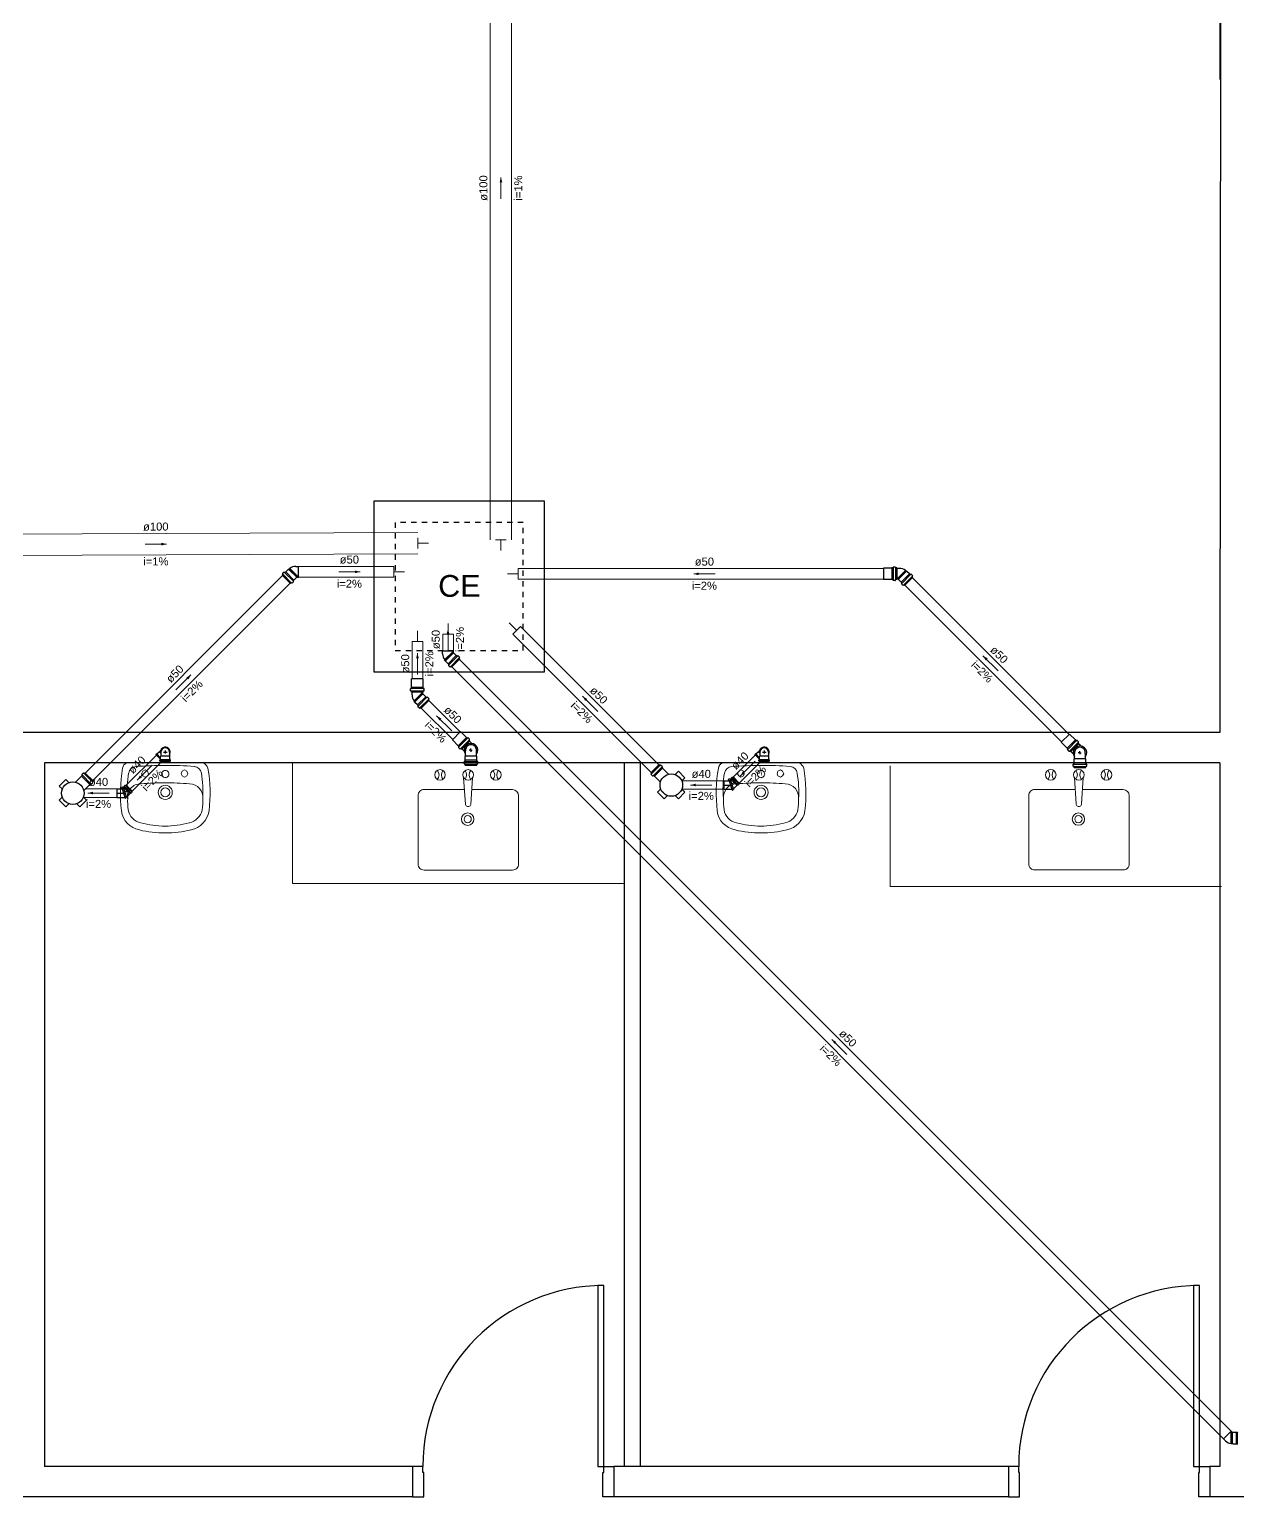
# Model space of a CAD drawing. Header units: millimetres. Extents: x 270 to 744, y -31 to 127.
# Drawn here: x 308.58 to 331.23, y 32.31 to 59.82 of the extents above; entities that cross this region are included whole.
import ezdxf

# ---------------------------------------------------------------- set-up
doc = ezdxf.new("R2010")
doc.units = ezdxf.units.MM
doc.header["$LTSCALE"] = 0.01
doc.header["$MEASUREMENT"] = 0
doc.linetypes.add('Dashed', pattern=[0.75, 0.5, -0.25])
for name, color, linetype, lineweight in [('at_Entity', 7, 'Continuous', 9), ('TQ-Condutos', 3, 'Continuous', 5), ('TQ-Conexões', 9, 'Continuous', 5), ('TQ-Sentido conduto', 9, 'Continuous', 5), ('TQ-Textos conduto', 7, 'Continuous', 5)]:
    doc.layers.add(name, color=color, linetype=linetype, lineweight=lineweight)
for name, color, linetype in [('PAREDE', 4, 'Continuous'), ('PAREDES', 8, 'Continuous'), ('PORTAS', 8, 'Continuous'), ('Simbolos', 5, 'Continuous'), ('Simbolos_int', 2, 'Continuous')]:
    doc.layers.add(name, color=color, linetype=linetype)
doc.styles.add('Arial', font='arial.ttf')

msp = doc.modelspace()

# ---------------------------------------------------------------- hatches: boundary and pattern name
at = {"layer": 'TQ-Sentido conduto', "linetype": 'Continuous'}
for points in [[(317.419, 57.041), (317.393, 56.945), (317.445, 56.945)], [(311.148, 50.166), (311.051, 50.192), (311.051, 50.14)], [(314.776, 49.647), (314.679, 49.673), (314.679, 49.621)], [(321.033, 49.609), (321.129, 49.583), (321.129, 49.635)], [(316.426, 48.578), (316.4, 48.482), (316.452, 48.482)], [(315.853, 48.123), (315.827, 48.027), (315.878, 48.027)], [(326.457, 48.074), (326.507, 47.987), (326.544, 48.024)], [(311.606, 47.715), (311.519, 47.665), (311.556, 47.628)], [(318.95, 47.313), (319, 47.226), (319.037, 47.263)], [(316.213, 46.947), (316.263, 46.86), (316.3, 46.897)], [(310.598, 45.742), (310.685, 45.792), (310.648, 45.828)], [(320.975, 45.65), (321.072, 45.625), (321.072, 45.676)], [(321.905, 45.817), (321.991, 45.867), (321.955, 45.904)], [(309.673, 45.499), (309.77, 45.473), (309.77, 45.525)], [(323.621, 40.883), (323.671, 40.797), (323.707, 40.833)]]:
    msp.add_hatch(color=256, dxfattribs=at).paths.add_polyline_path(points)

# ---------------------------------------------------------------- linework, layer by layer
at = {"layer": 'at_Entity'}
for p, q in [((304.528, 46.633), (330.901, 46.633)), ((323.006, 46.633), (324.13, 46.633)), ((311.12, 46.067), (310.394, 46.067)), ((311.359, 46.067), (310.649, 46.067)), ((311.838, 46.067), (311.12, 46.067)), ((313.511, 46.067), (313.511, 43.802)), ((322.292, 46.067), (321.566, 46.067)), ((322.531, 46.067), (321.821, 46.067)), ((323.01, 46.067), (322.292, 46.067)), ((324.714, 46.013), (324.714, 43.748)), ((310.681, 45.86), (310.705, 45.908)), ((310.705, 45.82), (310.681, 45.86)), ((310.705, 45.908), (310.745, 45.932)), ((310.745, 45.796), (310.705, 45.82)), ((310.745, 45.932), (310.793, 45.908)), ((310.793, 45.82), (310.745, 45.796)), ((310.793, 45.908), (310.809, 45.86)), ((310.809, 45.86), (310.793, 45.82)), ((311.423, 45.86), (311.439, 45.908)), ((311.439, 45.82), (311.423, 45.86)), ((311.439, 45.908), (311.487, 45.932)), ((311.487, 45.796), (311.439, 45.82)), ((311.487, 45.932), (311.527, 45.908)), ((311.527, 45.82), (311.487, 45.796)), ((311.527, 45.908), (311.55, 45.86)), ((311.55, 45.86), (311.527, 45.82)), ((321.853, 45.86), (321.877, 45.908)), ((321.877, 45.82), (321.853, 45.86)), ((321.877, 45.908), (321.917, 45.932)), ((321.917, 45.796), (321.877, 45.82)), ((321.917, 45.932), (321.965, 45.908)), ((321.965, 45.82), (321.917, 45.796)), ((321.965, 45.908), (321.981, 45.86)), ((321.981, 45.86), (321.965, 45.82)), ((322.595, 45.86), (322.611, 45.908)), ((322.611, 45.82), (322.595, 45.86)), ((322.611, 45.908), (322.659, 45.932)), ((322.659, 45.796), (322.611, 45.82)), ((322.659, 45.932), (322.699, 45.908)), ((322.699, 45.82), (322.659, 45.796)), ((322.699, 45.908), (322.723, 45.86)), ((322.723, 45.86), (322.699, 45.82)), ((313.511, 43.802), (319.729, 43.802)), ((324.714, 43.748), (330.932, 43.748))]:
    msp.add_line(p, q, dxfattribs=at)
at = {"layer": 'at_Entity', "color": 7}
for p, q in [((316.719, 45.786), (316.751, 45.293)), ((316.887, 45.786), (316.855, 45.293)), ((328.171, 45.787), (328.202, 45.295)), ((328.338, 45.787), (328.306, 45.295)), ((315.865, 44.168), (315.865, 45.453)), ((315.977, 45.565), (316.735, 45.565)), ((316.871, 45.565), (317.637, 45.565)), ((317.749, 44.168), (317.749, 45.453)), ((327.317, 44.17), (327.317, 45.454)), ((327.428, 45.566), (328.187, 45.566)), ((328.322, 45.566), (329.088, 45.566)), ((329.2, 44.17), (329.2, 45.454)), ((315.977, 44.056), (317.637, 44.056)), ((327.428, 44.058), (329.088, 44.058))]:
    msp.add_line(p, q, dxfattribs=at)
at = {"layer": 'at_Entity'}
for centre, radius, start, end in [((313.121, 45.489), 2.838, 170.2791, 186.5765), ((310.466, 45.939), 0.145, 117.8673, 168.5693), ((310.587, 45.847), 0.151, 93.114, 170.3928), ((311.124, 38.937), 7.081, 90, 94.4144), ((311.148, 39.553), 6.466, 85.3753, 90.2103), ((311.658, 45.853), 0.145, 8.7558, 85.6127), ((311.74, 45.899), 0.197, 20.5417, 58.93), ((309.124, 45.49), 2.841, 353.4134, 9.6929), ((324.293, 45.489), 2.838, 170.2791, 186.5765), ((321.638, 45.939), 0.145, 117.8673, 168.5693), ((321.759, 45.847), 0.151, 93.114, 170.3928), ((322.296, 38.937), 7.081, 90, 94.4144), ((322.32, 39.553), 6.466, 85.3753, 90.2103), ((322.83, 45.853), 0.145, 8.7558, 85.6127), ((322.912, 45.899), 0.197, 20.5417, 58.93), ((320.296, 45.49), 2.841, 353.4134, 9.6929), ((312.108, 45.571), 1.698, 169.782, 185.7972), ((310.658, 45.434), 0.238, 86.7732, 140.7547), ((311.124, 40.595), 5.098, 90.0208, 95.0951), ((311.124, 45.856), 0.0678, 150.0128, 209.9872), ((311.124, 45.856), 0.0677, 90, 150.0398), ((311.124, 45.856), 0.0678, 210.0191, 270.0367), ((311.112, 40.134), 5.558, 85.1896, 89.9391), ((311.124, 45.856), 0.0678, 30.0191, 90.0367), ((311.124, 45.856), 0.0677, 270, 330.0398), ((311.124, 45.856), 0.0678, 330.0128, 29.9872), ((311.576, 45.421), 0.251, 40.3438, 89.4487), ((309.518, 45.504), 2.313, 357.3231, 9.2415), ((323.28, 45.571), 1.698, 169.782, 185.7972), ((321.83, 45.434), 0.238, 86.7732, 140.7547), ((322.296, 40.595), 5.098, 90.0208, 95.0951), ((322.296, 45.856), 0.0678, 150.0128, 209.9872), ((322.296, 45.856), 0.0677, 90, 150.0398), ((322.296, 45.856), 0.0678, 210.0191, 270.0367), ((322.284, 40.134), 5.558, 85.1896, 89.9391), ((322.296, 45.856), 0.0678, 30.0191, 90.0367), ((322.296, 45.856), 0.0677, 270, 330.0398), ((322.296, 45.856), 0.0678, 330.0128, 29.9872), ((322.748, 45.421), 0.251, 40.3438, 89.4487), ((320.69, 45.504), 2.313, 357.3231, 9.2415), ((310.714, 45.415), 0.294, 144.6525, 182.8394), ((311.621, 45.358), 1.202, 177.9946, 188.1696), ((311.124, 45.513), 0.132, 150.0032, 209.9968), ((311.124, 45.513), 0.132, 90, 149.9929), ((311.124, 45.513), 0.132, 209.9968, 269.9993), ((311.124, 45.513), 0.0837, 90.0097, 180), ((311.124, 45.513), 0.0837, 180, 270), ((311.124, 45.513), 0.132, 29.9968, 89.9993), ((311.124, 45.513), 0.0837, 0, 90), ((311.124, 45.513), 0.0837, 270, 0), ((311.124, 45.513), 0.132, 270, 329.9929), ((311.124, 45.513), 0.132, 330.0032, 29.9968), ((311.559, 45.412), 0.27, 356.6025, 39.5997), ((310.657, 45.359), 1.172, 351.3221, 1.8265), ((321.886, 45.415), 0.294, 144.6525, 182.8394), ((322.793, 45.358), 1.202, 177.9946, 188.1696), ((322.296, 45.513), 0.132, 150.0032, 209.9968), ((322.296, 45.513), 0.132, 90, 149.9929), ((322.296, 45.513), 0.132, 209.9968, 269.9993), ((322.296, 45.513), 0.0837, 90.0097, 180), ((322.296, 45.513), 0.0837, 180, 270), ((322.296, 45.513), 0.132, 29.9968, 89.9993), ((322.296, 45.513), 0.0837, 0, 90), ((322.296, 45.513), 0.0837, 270, 0), ((322.296, 45.513), 0.132, 270, 329.9929), ((322.296, 45.513), 0.132, 330.0032, 29.9968), ((322.731, 45.412), 0.27, 356.6025, 39.5997), ((321.829, 45.359), 1.172, 351.3221, 1.8265), ((310.715, 45.22), 0.417, 187.7196, 259.5925), ((310.723, 45.23), 0.295, 188.4194, 258.3837), ((311.505, 45.252), 0.319, 282.9461, 347.2809), ((311.51, 45.241), 0.443, 282.514, 349.9443), ((321.887, 45.22), 0.417, 187.7196, 259.5925), ((321.895, 45.23), 0.295, 188.4194, 258.3837), ((322.677, 45.252), 0.319, 282.9461, 347.2809), ((322.683, 45.241), 0.443, 282.514, 349.9443), ((311.17, 47.036), 2.157, 256.4579, 268.6966), ((311.068, 47.052), 2.173, 271.3524, 283.5038), ((322.342, 47.036), 2.157, 256.4579, 268.6966), ((322.24, 47.052), 2.173, 271.3524, 283.5038), ((311.082, 46.54), 1.787, 255.6368, 271.3415), ((311.165, 46.538), 1.785, 268.698, 284.4219), ((322.254, 46.54), 1.787, 255.6368, 271.3415), ((322.337, 46.538), 1.785, 268.698, 284.4219)]:
    msp.add_arc(centre, radius, start, end, dxfattribs=at)
at = {"layer": 'at_Entity', "color": 7}
for centre, radius, start, end in [((316.276, 45.84), 0.0997, 90, 180), ((316.276, 45.84), 0.0997, 0, 90), ((316.803, 45.84), 0.0997, 90, 180), ((316.803, 45.84), 0.0997, 0, 90), ((317.322, 45.84), 0.0997, 90, 180), ((317.322, 45.84), 0.0997, 0, 90), ((327.728, 45.841), 0.0997, 90, 180), ((327.728, 45.841), 0.0997, 0, 90), ((328.254, 45.841), 0.0997, 90, 180), ((328.254, 45.841), 0.0997, 0, 90), ((328.773, 45.841), 0.0997, 90, 180), ((328.773, 45.841), 0.0997, 0, 90), ((316.276, 45.84), 0.0997, 180, 270), ((316.125, 45.84), 0.132, 318.9936, 41.0064), ((316.276, 45.84), 0.0997, 270, 0), ((316.436, 45.84), 0.132, 138.7903, 221.2097), ((316.803, 45.84), 0.0997, 180, 270), ((316.643, 45.84), 0.132, 321.4273, 38.5727), ((316.803, 45.84), 0.0997, 270, 0), ((316.955, 45.84), 0.132, 139.5318, 220.4682), ((317.322, 45.84), 0.0997, 180, 270), ((317.17, 45.84), 0.132, 318.8837, 41.1163), ((317.322, 45.84), 0.0997, 270, 0), ((317.473, 45.84), 0.132, 138.6915, 221.3085), ((327.728, 45.841), 0.0997, 180, 270), ((327.576, 45.841), 0.132, 318.9936, 41.0064), ((327.728, 45.841), 0.0997, 270, 0), ((327.887, 45.841), 0.132, 138.7903, 221.2097), ((328.254, 45.841), 0.0997, 180, 270), ((328.095, 45.841), 0.132, 321.4273, 38.5727), ((328.254, 45.841), 0.0997, 270, 0), ((328.406, 45.841), 0.132, 139.5318, 220.4682), ((328.773, 45.841), 0.0997, 180, 270), ((328.621, 45.841), 0.132, 318.8837, 41.1163), ((328.773, 45.841), 0.0997, 270, 0), ((328.925, 45.841), 0.132, 138.6915, 221.3085), ((315.974, 45.456), 0.109, 88.5159, 181.4841), ((317.633, 45.449), 0.116, 0.0055, 90), ((327.426, 45.457), 0.109, 88.5159, 181.4841), ((329.084, 45.45), 0.116, 0.0055, 90), ((316.795, 45.01), 0.116, 90, 180), ((316.803, 45.297), 0.0519, 180.6922, 240.7066), ((316.803, 45.297), 0.0519, 240.7069, 300.7211), ((316.795, 45.01), 0.116, 0, 90), ((316.803, 45.297), 0.0519, 300.7215, 0.7361), ((328.246, 45.011), 0.116, 90, 180), ((328.254, 45.299), 0.0519, 180.6922, 240.7066), ((328.254, 45.299), 0.0519, 240.7069, 300.7211), ((328.246, 45.011), 0.116, 0, 90), ((328.254, 45.299), 0.0519, 300.7215, 0.7361), ((316.795, 45.01), 0.116, 180, 270), ((316.795, 45.01), 0.0678, 90, 180), ((316.795, 45.01), 0.0678, 180, 270), ((316.795, 45.01), 0.0678, 0, 90), ((316.795, 45.01), 0.0678, 270, 0), ((316.795, 45.01), 0.116, 270, 0), ((328.246, 45.011), 0.116, 180, 270), ((328.246, 45.011), 0.0678, 90, 180), ((328.246, 45.011), 0.0678, 180, 270), ((328.246, 45.011), 0.0678, 0, 90), ((328.246, 45.011), 0.0678, 270, 0), ((328.246, 45.011), 0.116, 270, 0), ((315.974, 44.165), 0.109, 178.5159, 271.4841), ((317.64, 44.165), 0.109, 268.5159, 1.4841), ((327.426, 44.167), 0.109, 178.5159, 271.4841), ((329.091, 44.167), 0.109, 268.5159, 1.4841)]:
    msp.add_arc(centre, radius, start, end, dxfattribs=at)
at = {"layer": 'PAREDE', "color": 2}
for p, q in [((319.729, 46.067), (319.729, 32.885)), ((320.031, 46.067), (320.031, 32.885))]:
    msp.add_line(p, q, dxfattribs=at)
at = {"layer": 'PAREDES'}
for p, q in [((330.901, 85.814), (330.901, 58.875)), ((330.923, 74.855), (330.901, 46.633)), ((330.901, 46.633), (287.948, 46.633)), ((330.901, 46.067), (308.859, 46.067)), ((308.859, 46.067), (308.859, 32.877)), ((330.901, 46.067), (330.901, 32.877)), ((315.763, 32.877), (308.859, 32.877)), ((326.946, 32.877), (319.538, 32.877)), ((330.901, 32.877), (330.71, 32.877)), ((315.763, 32.31), (308.292, 32.31)), ((326.946, 32.31), (319.538, 32.31)), ((341.069, 32.31), (330.71, 32.31))]:
    msp.add_line(p, q, dxfattribs=at)
at = {"layer": 'PORTAS'}
for points in [[(319.235, 32.877), (319.346, 32.877), (319.346, 36.268), (319.235, 36.268), (319.235, 32.877)], [(330.407, 32.877), (330.518, 32.877), (330.518, 36.268), (330.407, 36.268), (330.407, 32.877)], [(315.763, 32.877), (315.763, 32.31), (315.971, 32.31), (315.971, 32.765), (315.955, 32.765), (315.955, 32.877), (315.763, 32.877)], [(319.538, 32.877), (319.538, 32.31), (319.33, 32.31), (319.33, 32.765), (319.346, 32.765), (319.346, 32.877), (319.538, 32.877)], [(326.936, 32.877), (326.936, 32.31), (327.143, 32.31), (327.143, 32.765), (327.127, 32.765), (327.127, 32.877), (326.936, 32.877)], [(330.71, 32.877), (330.71, 32.31), (330.502, 32.31), (330.502, 32.765), (330.518, 32.765), (330.518, 32.877), (330.71, 32.877)]]:
    msp.add_lwpolyline(points, dxfattribs=at)
for centre in [(319.346, 32.877), (330.518, 32.877)]:
    msp.add_arc(centre, 3.391, 90, 180, dxfattribs=at)
at = {"layer": 'Simbolos'}
for p, q in [((313.318, 49.582), (313.331, 49.594)), ((313.318, 49.582), (313.473, 49.427)), ((313.325, 49.609), (313.331, 49.599)), ((313.326, 49.614), (313.35, 49.639)), ((313.356, 49.639), (313.364, 49.632)), ((313.369, 49.633), (313.383, 49.646)), ((313.383, 49.646), (313.384, 49.646)), ((313.384, 49.646), (313.431, 49.693)), ((313.431, 49.693), (313.441, 49.693)), ((313.441, 49.693), (313.449, 49.701)), ((313.445, 49.705), (313.453, 49.714)), ((313.449, 49.701), (313.445, 49.705)), ((313.458, 49.71), (313.453, 49.714)), ((313.537, 49.492), (313.585, 49.54)), ((313.571, 49.749), (313.621, 49.749)), ((313.585, 49.54), (313.585, 49.542)), ((313.589, 49.546), (313.621, 49.546)), ((324.747, 49.718), (324.591, 49.718)), ((324.748, 49.719), (324.747, 49.718)), ((324.767, 49.719), (324.748, 49.719)), ((324.772, 49.733), (324.771, 49.722)), ((324.811, 49.737), (324.776, 49.737)), ((324.815, 49.734), (324.818, 49.722)), ((324.839, 49.719), (324.822, 49.719)), ((324.839, 49.719), (324.839, 49.5)), ((324.889, 49.711), (324.839, 49.711)), ((325.142, 49.544), (324.987, 49.389)), ((325.003, 49.672), (325.007, 49.676)), ((325.015, 49.667), (325.007, 49.676)), ((325.012, 49.663), (325.015, 49.667)), ((325.019, 49.655), (325.012, 49.663)), ((325.029, 49.655), (325.019, 49.655)), ((325.077, 49.608), (325.029, 49.655)), ((325.078, 49.608), (325.077, 49.608)), ((325.091, 49.595), (325.078, 49.608)), ((325.105, 49.601), (325.096, 49.594)), ((325.135, 49.576), (325.11, 49.601)), ((325.135, 49.571), (325.129, 49.561)), ((325.142, 49.544), (325.13, 49.556)), ((313.473, 49.427), (313.485, 49.439)), ((313.501, 49.434), (313.49, 49.44)), ((313.506, 49.434), (313.53, 49.459)), ((313.524, 49.478), (313.537, 49.491)), ((313.531, 49.464), (313.524, 49.473)), ((313.537, 49.491), (313.537, 49.492)), ((324.747, 49.501), (324.591, 49.501)), ((324.748, 49.5), (324.747, 49.501)), ((324.767, 49.5), (324.748, 49.5)), ((324.772, 49.486), (324.771, 49.496)), ((324.811, 49.482), (324.776, 49.482)), ((324.815, 49.485), (324.818, 49.497)), ((324.839, 49.5), (324.822, 49.5)), ((324.872, 49.508), (324.839, 49.508)), ((324.876, 49.502), (324.876, 49.504)), ((324.923, 49.454), (324.876, 49.502)), ((324.923, 49.453), (324.923, 49.454)), ((324.936, 49.44), (324.923, 49.453)), ((324.93, 49.426), (324.937, 49.435)), ((324.955, 49.396), (324.93, 49.421)), ((324.96, 49.396), (324.97, 49.402)), ((324.987, 49.389), (324.975, 49.401)), ((316.325, 48.111), (316.325, 48.161)), ((316.527, 48.128), (316.527, 48.161)), ((316.363, 47.997), (316.36, 47.993)), ((316.368, 47.984), (316.36, 47.993)), ((316.372, 47.988), (316.368, 47.984)), ((316.38, 47.981), (316.372, 47.988)), ((316.38, 47.971), (316.38, 47.981)), ((316.427, 47.923), (316.38, 47.971)), ((316.427, 47.922), (316.427, 47.923)), ((316.441, 47.909), (316.427, 47.922)), ((316.434, 47.895), (316.441, 47.904)), ((316.459, 47.865), (316.434, 47.89)), ((316.464, 47.865), (316.475, 47.871)), ((316.492, 47.858), (316.479, 47.87)), ((316.492, 47.858), (316.646, 48.013)), ((316.533, 48.124), (316.531, 48.124)), ((316.581, 48.077), (316.533, 48.124)), ((316.582, 48.077), (316.581, 48.077)), ((316.595, 48.064), (316.582, 48.077)), ((316.609, 48.07), (316.601, 48.063)), ((316.639, 48.045), (316.614, 48.07)), ((316.64, 48.04), (316.633, 48.03)), ((316.646, 48.013), (316.634, 48.025)), ((315.744, 47.482), (315.744, 47.638)), ((315.961, 47.482), (315.961, 47.638)), ((315.725, 47.418), (315.725, 47.454)), ((315.728, 47.415), (315.74, 47.411)), ((315.729, 47.458), (315.74, 47.458)), ((315.743, 47.481), (315.744, 47.482)), ((315.743, 47.462), (315.743, 47.481)), ((315.743, 47.39), (315.743, 47.408)), ((315.962, 47.39), (315.743, 47.39)), ((315.751, 47.34), (315.751, 47.39)), ((315.954, 47.358), (315.954, 47.39)), ((315.96, 47.354), (315.958, 47.354)), ((316.008, 47.306), (315.96, 47.354)), ((315.962, 47.481), (315.961, 47.482)), ((315.962, 47.462), (315.962, 47.481)), ((315.962, 47.39), (315.962, 47.408)), ((315.977, 47.415), (315.965, 47.411)), ((315.976, 47.458), (315.966, 47.458)), ((315.98, 47.418), (315.98, 47.454)), ((315.79, 47.227), (315.786, 47.222)), ((315.794, 47.214), (315.786, 47.222)), ((315.799, 47.218), (315.794, 47.214)), ((315.806, 47.21), (315.799, 47.218)), ((315.806, 47.2), (315.806, 47.21)), ((315.854, 47.153), (315.806, 47.2)), ((315.854, 47.152), (315.854, 47.153)), ((315.867, 47.138), (315.854, 47.152)), ((315.861, 47.125), (315.867, 47.133)), ((315.886, 47.095), (315.861, 47.119)), ((315.891, 47.094), (315.901, 47.1)), ((315.918, 47.087), (315.906, 47.1)), ((315.918, 47.087), (316.073, 47.242)), ((316.009, 47.306), (316.008, 47.306)), ((316.022, 47.293), (316.009, 47.306)), ((316.035, 47.3), (316.027, 47.293)), ((316.066, 47.275), (316.041, 47.299)), ((316.066, 47.27), (316.06, 47.259)), ((316.073, 47.242), (316.061, 47.254)), ((316.618, 46.388), (316.508, 46.499)), ((316.772, 46.542), (316.661, 46.652)), ((316.773, 46.542), (316.772, 46.542)), ((316.786, 46.529), (316.773, 46.542)), ((316.8, 46.535), (316.792, 46.529)), ((316.83, 46.51), (316.805, 46.535)), ((316.831, 46.505), (316.824, 46.495)), ((316.837, 46.478), (316.825, 46.49)), ((328.19, 46.495), (328.08, 46.605)), ((328.191, 46.495), (328.19, 46.495)), ((328.204, 46.481), (328.191, 46.495)), ((328.218, 46.488), (328.21, 46.481)), ((328.248, 46.463), (328.223, 46.488)), ((310.949, 46.221), (310.96, 46.233)), ((310.949, 46.221), (311.036, 46.135)), ((310.96, 46.233), (310.966, 46.233)), ((310.966, 46.233), (311.008, 46.275)), ((311.008, 46.275), (311.015, 46.275)), ((311.038, 46.298), (311.015, 46.275)), ((311.041, 46.267), (311.041, 46.228)), ((311.041, 46.228), (311.041, 46.191)), ((311.206, 46.267), (311.206, 46.228)), ((311.206, 46.228), (311.206, 46.191)), ((316.618, 46.387), (316.618, 46.388)), ((316.632, 46.374), (316.618, 46.387)), ((316.625, 46.361), (316.632, 46.369)), ((316.65, 46.33), (316.625, 46.355)), ((316.655, 46.33), (316.665, 46.336)), ((316.683, 46.323), (316.67, 46.335)), ((316.837, 46.478), (316.683, 46.323)), ((316.731, 46.286), (316.688, 46.329)), ((316.756, 46.19), (316.756, 46.291)), ((316.874, 46.429), (316.832, 46.472)), ((316.958, 46.19), (316.958, 46.291)), ((322.18, 46.221), (322.191, 46.233)), ((322.18, 46.221), (322.266, 46.135)), ((322.191, 46.233), (322.197, 46.233)), ((322.197, 46.233), (322.239, 46.275)), ((322.239, 46.275), (322.246, 46.275)), ((322.269, 46.298), (322.246, 46.275)), ((322.272, 46.267), (322.272, 46.228)), ((322.272, 46.228), (322.272, 46.191)), ((322.437, 46.267), (322.437, 46.228)), ((322.437, 46.228), (322.437, 46.191)), ((328.036, 46.341), (327.926, 46.451)), ((328.036, 46.34), (328.036, 46.341)), ((328.05, 46.327), (328.036, 46.34)), ((328.043, 46.313), (328.05, 46.321)), ((328.068, 46.283), (328.043, 46.308)), ((328.073, 46.282), (328.084, 46.288)), ((328.101, 46.276), (328.088, 46.288)), ((328.255, 46.43), (328.101, 46.276)), ((328.149, 46.238), (328.106, 46.281)), ((328.174, 46.142), (328.174, 46.243)), ((328.249, 46.458), (328.243, 46.447)), ((328.255, 46.43), (328.243, 46.443)), ((328.293, 46.382), (328.25, 46.425)), ((328.377, 46.142), (328.377, 46.243)), ((311.024, 46.101), (311.024, 46.12)), ((311.027, 46.124), (311.032, 46.124)), ((311.027, 46.097), (311.033, 46.095)), ((311.036, 46.185), (311.041, 46.191)), ((311.036, 46.128), (311.036, 46.185)), ((311.036, 46.079), (311.036, 46.092)), ((311.036, 46.079), (311.212, 46.079)), ((311.212, 46.185), (311.206, 46.191)), ((311.212, 46.128), (311.212, 46.185)), ((311.212, 46.079), (311.212, 46.092)), ((311.221, 46.097), (311.215, 46.095)), ((311.22, 46.124), (311.216, 46.124)), ((311.224, 46.101), (311.224, 46.12)), ((316.73, 46.052), (316.73, 46.087)), ((316.733, 46.091), (316.744, 46.092)), ((316.733, 46.048), (316.745, 46.045)), ((316.748, 46.182), (316.756, 46.19)), ((316.748, 46.115), (316.748, 46.182)), ((316.748, 46.114), (316.748, 46.115)), ((316.748, 46.096), (316.748, 46.114)), ((316.748, 46.023), (316.748, 46.041)), ((316.748, 46.023), (316.966, 46.023)), ((316.966, 46.182), (316.958, 46.19)), ((316.966, 46.115), (316.966, 46.182)), ((316.966, 46.114), (316.966, 46.115)), ((316.966, 46.096), (316.966, 46.114)), ((316.966, 46.023), (316.966, 46.041)), ((316.981, 46.048), (316.969, 46.045)), ((316.981, 46.091), (316.97, 46.092)), ((316.984, 46.052), (316.984, 46.087)), ((320.385, 46.033), (320.23, 45.878)), ((320.385, 46.033), (320.397, 46.02)), ((320.413, 46.026), (320.402, 46.02)), ((320.418, 46.025), (320.442, 46.001)), ((320.443, 45.995), (320.436, 45.987)), ((320.436, 45.982), (320.449, 45.969)), ((320.449, 45.969), (320.449, 45.968)), ((320.561, 45.855), (320.449, 45.968)), ((322.254, 46.101), (322.254, 46.12)), ((322.257, 46.097), (322.263, 46.095)), ((322.258, 46.124), (322.263, 46.124)), ((322.266, 46.185), (322.272, 46.191)), ((322.266, 46.128), (322.266, 46.185)), ((322.266, 46.079), (322.266, 46.092)), ((322.266, 46.079), (322.443, 46.079)), ((322.443, 46.185), (322.437, 46.191)), ((322.443, 46.128), (322.443, 46.185)), ((322.443, 46.079), (322.443, 46.092)), ((322.451, 46.124), (322.446, 46.124)), ((322.452, 46.097), (322.446, 46.095)), ((322.455, 46.101), (322.455, 46.12)), ((328.148, 46.004), (328.148, 46.039)), ((328.151, 46), (328.163, 45.997)), ((328.152, 46.043), (328.162, 46.044)), ((328.166, 46.067), (328.167, 46.068)), ((328.166, 46.048), (328.166, 46.067)), ((328.166, 45.976), (328.166, 45.993)), ((328.166, 45.976), (328.385, 45.976)), ((328.167, 46.135), (328.174, 46.142)), ((328.167, 46.068), (328.167, 46.135)), ((328.384, 46.135), (328.377, 46.142)), ((328.384, 46.068), (328.384, 46.135)), ((328.385, 46.067), (328.384, 46.068)), ((328.385, 46.048), (328.385, 46.067)), ((328.385, 45.976), (328.385, 45.993)), ((328.399, 46), (328.387, 45.997)), ((328.399, 46.043), (328.388, 46.044)), ((328.402, 46.004), (328.402, 46.039)), ((309.258, 45.755), (309.134, 45.632)), ((309.313, 45.7), (309.258, 45.755)), ((309.442, 45.704), (309.554, 45.816)), ((309.567, 45.83), (309.554, 45.818)), ((309.554, 45.818), (309.554, 45.816)), ((309.56, 45.844), (309.567, 45.836)), ((309.585, 45.874), (309.561, 45.849)), ((309.59, 45.875), (309.601, 45.868)), ((309.595, 45.55), (309.708, 45.663)), ((309.618, 45.881), (309.606, 45.869)), ((309.773, 45.727), (309.618, 45.881)), ((309.709, 45.663), (309.708, 45.663)), ((309.722, 45.676), (309.709, 45.663)), ((309.735, 45.669), (309.727, 45.676)), ((309.765, 45.694), (309.741, 45.669)), ((309.773, 45.727), (309.76, 45.714)), ((309.766, 45.699), (309.76, 45.71)), ((320.23, 45.878), (320.243, 45.866)), ((320.237, 45.85), (320.243, 45.861)), ((320.238, 45.845), (320.263, 45.821)), ((320.268, 45.82), (320.276, 45.827)), ((320.282, 45.827), (320.294, 45.814)), ((320.294, 45.814), (320.296, 45.814)), ((320.408, 45.702), (320.296, 45.814)), ((320.69, 45.851), (320.746, 45.907)), ((320.746, 45.907), (320.869, 45.783)), ((320.813, 45.728), (320.869, 45.783)), ((321.6, 45.73), (321.6, 45.57)), ((321.6, 45.73), (321.695, 45.73)), ((321.715, 45.766), (321.686, 45.757)), ((321.695, 45.73), (321.686, 45.757)), ((321.695, 45.73), (321.752, 45.555)), ((321.724, 45.74), (321.715, 45.766)), ((321.724, 45.74), (321.781, 45.565)), ((321.731, 45.758), (321.746, 45.773)), ((321.731, 45.758), (321.846, 45.644)), ((321.735, 45.762), (321.849, 45.647)), ((321.737, 45.782), (321.754, 45.799)), ((321.869, 45.649), (321.737, 45.782)), ((321.754, 45.799), (321.886, 45.666)), ((321.763, 45.79), (321.774, 45.801)), ((321.888, 45.687), (321.774, 45.801)), ((321.886, 45.666), (321.869, 45.649)), ((321.877, 45.675), (321.888, 45.687)), ((309.19, 45.576), (309.134, 45.632)), ((309.19, 45.422), (309.134, 45.366)), ((309.591, 45.422), (309.647, 45.366)), ((310.218, 45.579), (310.218, 45.419)), ((310.218, 45.579), (310.313, 45.579)), ((310.218, 45.419), (310.365, 45.419)), ((310.333, 45.615), (310.304, 45.605)), ((310.313, 45.579), (310.304, 45.605)), ((310.313, 45.579), (310.37, 45.404)), ((310.342, 45.589), (310.333, 45.615)), ((310.342, 45.589), (310.399, 45.414)), ((310.349, 45.607), (310.364, 45.621)), ((310.349, 45.607), (310.464, 45.493)), ((310.353, 45.61), (310.467, 45.496)), ((310.355, 45.63), (310.372, 45.647)), ((310.487, 45.498), (310.355, 45.63)), ((310.37, 45.404), (310.399, 45.414)), ((310.372, 45.647), (310.504, 45.515)), ((310.381, 45.638), (310.392, 45.65)), ((310.506, 45.535), (310.392, 45.65)), ((310.396, 45.425), (310.478, 45.507)), ((310.504, 45.515), (310.487, 45.498)), ((310.495, 45.524), (310.506, 45.535)), ((320.412, 45.573), (320.356, 45.518)), ((320.356, 45.518), (320.48, 45.394)), ((320.536, 45.45), (320.48, 45.394)), ((320.69, 45.45), (320.746, 45.394)), ((320.869, 45.518), (320.746, 45.394)), ((320.813, 45.573), (320.869, 45.518)), ((321.6, 45.57), (321.748, 45.57)), ((321.752, 45.555), (321.781, 45.565)), ((321.778, 45.576), (321.86, 45.658)), ((309.258, 45.243), (309.134, 45.366)), ((309.313, 45.299), (309.258, 45.243)), ((309.468, 45.299), (309.523, 45.243)), ((309.647, 45.366), (309.523, 45.243)), ((331.004, 33.357), (330.969, 33.392)), ((331.111, 33.304), (331.112, 33.298)), ((331.135, 33.513), (331.112, 33.536)), ((331.124, 33.298), (331.112, 33.298)), ((331.135, 33.304), (331.124, 33.304)), ((331.124, 33.304), (331.124, 33.298)), ((331.142, 33.297), (331.135, 33.304)), ((331.142, 33.514), (331.14, 33.513)), ((331.209, 33.514), (331.142, 33.514)), ((331.209, 33.297), (331.142, 33.297)), ((331.21, 33.515), (331.209, 33.514)), ((331.21, 33.296), (331.209, 33.297)), ((331.229, 33.515), (331.21, 33.515)), ((331.229, 33.296), (331.21, 33.296))]:
    msp.add_line(p, q, dxfattribs=at)
at = {"layer": 'Simbolos', "linetype": 'Continuous'}
msp.add_lwpolyline([(315.037, 47.774), (318.237, 47.774), (318.237, 50.974), (315.037, 50.974), (315.037, 47.774), (315.037, 47.774)], dxfattribs=at)
at = {"layer": 'Simbolos'}
for centre in [(309.391, 45.499), (320.613, 45.65)]:
    msp.add_circle(centre, 0.211, dxfattribs=at)
for centre, radius, start, end in [((313.328, 49.611), 0.004, 135, 210), ((313.328, 49.597), 0.004, 315, 30), ((313.353, 49.636), 0.004, 50, 135), ((313.366, 49.636), 0.004, 230, 315), ((313.573, 49.559), 0.189, 90.444, 127.3977), ((313.589, 49.542), 0.004, 90, 180), ((324.767, 49.723), 0.004, 270, 355), ((324.776, 49.733), 0.004, 90, 175), ((324.811, 49.733), 0.004, 15, 90), ((324.822, 49.723), 0.004, 195, 270), ((324.888, 49.521), 0.189, 52.6023, 89.556), ((325.094, 49.597), 0.004, 225, 310), ((325.107, 49.598), 0.004, 45, 130), ((325.133, 49.559), 0.004, 150, 225), ((325.132, 49.573), 0.004, 330, 45), ((313.488, 49.436), 0.004, 60, 135), ((313.503, 49.437), 0.004, 240, 315), ((313.527, 49.475), 0.004, 135, 220), ((313.527, 49.462), 0.004, 315, 40), ((324.767, 49.496), 0.004, 5, 90), ((324.776, 49.486), 0.004, 185, 270), ((324.811, 49.486), 0.004, 270, 345), ((324.822, 49.496), 0.004, 90, 165), ((324.872, 49.504), 0.004, 0, 90), ((324.933, 49.424), 0.004, 140, 225), ((324.933, 49.437), 0.004, 320, 45), ((324.958, 49.399), 0.004, 225, 300), ((324.972, 49.398), 0.004, 45, 120), ((316.514, 48.112), 0.189, 180.444, 217.3977), ((316.437, 47.893), 0.004, 140, 225), ((316.438, 47.906), 0.004, 320, 45), ((316.462, 47.868), 0.004, 225, 300), ((316.477, 47.867), 0.004, 45, 120), ((316.531, 48.128), 0.004, 180, 270), ((316.598, 48.066), 0.004, 225, 310), ((316.611, 48.067), 0.004, 45, 130), ((316.637, 48.028), 0.004, 150, 225), ((316.636, 48.042), 0.004, 330, 45), ((315.729, 47.454), 0.004, 95, 180), ((315.729, 47.418), 0.004, 180, 255), ((315.739, 47.462), 0.004, 275, 0), ((315.739, 47.408), 0.004, 0, 75), ((315.94, 47.342), 0.189, 180.444, 217.3977), ((315.958, 47.358), 0.004, 180, 270), ((315.966, 47.462), 0.004, 180, 265), ((315.966, 47.408), 0.004, 105, 180), ((315.976, 47.454), 0.004, 0, 85), ((315.976, 47.418), 0.004, 285, 0), ((315.864, 47.122), 0.004, 140, 225), ((315.864, 47.136), 0.004, 320, 45), ((315.889, 47.098), 0.004, 225, 300), ((315.903, 47.097), 0.004, 45, 120), ((316.025, 47.296), 0.004, 225, 310), ((316.038, 47.297), 0.004, 45, 130), ((316.064, 47.257), 0.004, 150, 225), ((316.063, 47.272), 0.004, 330, 45), ((316.789, 46.532), 0.004, 225, 310), ((316.802, 46.532), 0.004, 45, 130), ((316.828, 46.493), 0.004, 150, 225), ((316.827, 46.507), 0.004, 330, 45), ((328.22, 46.485), 0.004, 45, 130), ((311.124, 46.267), 0.0823, 0, 180), ((316.628, 46.358), 0.004, 140, 225), ((316.629, 46.371), 0.004, 320, 45), ((316.653, 46.333), 0.004, 225, 300), ((316.667, 46.332), 0.004, 45, 120), ((316.857, 46.303), 0.102, 352.826, 187.174), ((322.355, 46.267), 0.0823, 0, 180), ((328.046, 46.311), 0.004, 140, 225), ((328.047, 46.324), 0.004, 320, 45), ((328.071, 46.286), 0.004, 225, 300), ((328.086, 46.285), 0.004, 45, 120), ((328.275, 46.256), 0.102, 352.826, 187.174), ((328.207, 46.484), 0.004, 225, 310), ((328.246, 46.445), 0.004, 150, 225), ((328.245, 46.46), 0.004, 330, 45), ((311.028, 46.12), 0.004, 95, 180), ((311.028, 46.101), 0.004, 180, 255), ((311.032, 46.128), 0.004, 275, 0), ((311.032, 46.092), 0.004, 0, 75), ((311.216, 46.128), 0.004, 180, 265), ((311.216, 46.092), 0.004, 105, 180), ((311.22, 46.12), 0.004, 0, 85), ((311.22, 46.101), 0.004, 285, 0), ((316.734, 46.087), 0.004, 95, 180), ((316.734, 46.052), 0.004, 180, 255), ((316.744, 46.096), 0.004, 275, 0), ((316.744, 46.041), 0.004, 0, 75), ((316.97, 46.096), 0.004, 180, 265), ((316.97, 46.041), 0.004, 105, 180), ((316.98, 46.087), 0.004, 0, 85), ((316.98, 46.052), 0.004, 285, 0), ((320.4, 46.023), 0.004, 225, 300), ((320.415, 46.022), 0.004, 45, 120), ((320.439, 45.984), 0.004, 140, 225), ((320.44, 45.998), 0.004, 320, 45), ((322.258, 46.12), 0.004, 95, 180), ((322.258, 46.101), 0.004, 180, 255), ((322.262, 46.128), 0.004, 275, 0), ((322.262, 46.092), 0.004, 0, 75), ((322.447, 46.128), 0.004, 180, 265), ((322.447, 46.092), 0.004, 105, 180), ((322.451, 46.12), 0.004, 0, 85), ((322.451, 46.101), 0.004, 285, 0), ((328.152, 46.039), 0.004, 95, 180), ((328.152, 46.004), 0.004, 180, 255), ((328.162, 46.048), 0.004, 275, 0), ((328.162, 45.993), 0.004, 0, 75), ((328.389, 46.048), 0.004, 180, 265), ((328.389, 45.993), 0.004, 105, 180), ((328.398, 46.039), 0.004, 0, 85), ((328.398, 46.004), 0.004, 285, 0), ((309.318, 45.704), 0.006, 225, 289.59), ((309.563, 45.846), 0.004, 135, 220), ((309.564, 45.833), 0.004, 315, 40), ((309.588, 45.871), 0.004, 60, 135), ((309.603, 45.872), 0.004, 240, 315), ((309.724, 45.673), 0.004, 50, 135), ((309.738, 45.672), 0.004, 230, 315), ((309.763, 45.712), 0.004, 135, 210), ((309.762, 45.697), 0.004, 315, 30), ((320.241, 45.848), 0.004, 150, 225), ((320.24, 45.863), 0.004, 330, 45), ((320.265, 45.823), 0.004, 225, 310), ((320.279, 45.824), 0.004, 45, 130), ((320.685, 45.855), 0.006, 250.41, 315), ((320.817, 45.723), 0.006, 135, 199.5897), ((309.186, 45.572), 0.006, 340.41, 45), ((309.186, 45.426), 0.006, 315, 19.59), ((309.595, 45.426), 0.006, 160.41, 225), ((320.408, 45.578), 0.006, 315, 19.59), ((320.54, 45.446), 0.006, 70.41, 135), ((320.685, 45.446), 0.006, 45, 109.59), ((320.817, 45.578), 0.006, 160.4103, 225), ((309.318, 45.295), 0.006, 70.4103, 135), ((309.463, 45.295), 0.006, 45, 109.5897), ((331.137, 33.492), 0.189, 225.444, 262.3977), ((331.138, 33.516), 0.004, 225, 315), ((331.229, 33.519), 0.004, 270, 355), ((331.229, 33.292), 0.004, 5, 90)]:
    msp.add_arc(centre, radius, start, end, dxfattribs=at)
at = {"layer": 'Simbolos_int'}
for p, q in [((313.333, 49.596), (313.487, 49.441)), ((313.367, 49.63), (313.521, 49.475)), ((313.383, 49.646), (313.537, 49.491)), ((313.441, 49.693), (313.589, 49.546)), ((313.449, 49.701), (313.604, 49.546)), ((313.458, 49.71), (313.621, 49.547)), ((313.621, 49.546), (313.621, 49.749)), ((324.591, 49.718), (324.591, 49.501)), ((324.748, 49.719), (324.748, 49.5)), ((324.771, 49.719), (324.771, 49.5)), ((324.819, 49.719), (324.819, 49.5)), ((324.839, 49.508), (324.839, 49.711)), ((325.003, 49.672), (324.839, 49.509)), ((325.012, 49.663), (324.857, 49.508)), ((325.019, 49.655), (324.871, 49.508)), ((325.078, 49.608), (324.923, 49.453)), ((325.094, 49.592), (324.939, 49.437)), ((325.128, 49.558), (324.973, 49.403)), ((316.527, 48.161), (316.325, 48.161)), ((316.363, 47.997), (316.527, 48.161)), ((316.372, 47.988), (316.527, 48.143)), ((316.38, 47.981), (316.527, 48.129)), ((316.427, 47.922), (316.582, 48.077)), ((316.443, 47.906), (316.598, 48.061)), ((316.477, 47.872), (316.632, 48.027)), ((315.961, 47.638), (315.744, 47.638)), ((315.962, 47.481), (315.743, 47.481)), ((315.962, 47.459), (315.743, 47.459)), ((315.962, 47.411), (315.743, 47.411)), ((315.954, 47.39), (315.751, 47.39)), ((315.79, 47.227), (315.953, 47.39)), ((315.799, 47.218), (315.954, 47.373)), ((315.806, 47.21), (315.954, 47.358)), ((315.854, 47.152), (316.009, 47.306)), ((315.87, 47.136), (316.025, 47.29)), ((315.904, 47.102), (316.059, 47.256)), ((316.661, 46.652), (316.508, 46.499)), ((316.773, 46.542), (316.618, 46.387)), ((316.789, 46.526), (316.634, 46.371)), ((316.823, 46.492), (316.668, 46.337)), ((328.08, 46.605), (327.926, 46.451)), ((328.191, 46.495), (328.036, 46.34)), ((310.966, 46.233), (311.036, 46.163)), ((311.015, 46.275), (311.033, 46.257)), ((311.091, 46.267), (311.159, 46.267)), ((311.124, 46.299), (311.124, 46.241)), ((316.688, 46.329), (316.832, 46.472)), ((316.857, 46.303), (316.821, 46.303)), ((316.857, 46.303), (316.857, 46.334)), ((316.857, 46.303), (316.882, 46.303)), ((316.857, 46.303), (316.857, 46.275)), ((322.197, 46.233), (322.266, 46.163)), ((322.246, 46.275), (322.264, 46.257)), ((322.321, 46.267), (322.39, 46.267)), ((322.355, 46.299), (322.355, 46.241)), ((328.207, 46.479), (328.052, 46.324)), ((328.241, 46.445), (328.086, 46.29)), ((328.106, 46.281), (328.25, 46.425)), ((328.275, 46.256), (328.239, 46.256)), ((328.275, 46.256), (328.275, 46.286)), ((328.275, 46.256), (328.3, 46.256)), ((328.275, 46.256), (328.275, 46.227)), ((311.212, 46.125), (311.036, 46.125)), ((311.212, 46.095), (311.036, 46.095)), ((311.206, 46.191), (311.041, 46.191)), ((316.966, 46.114), (316.748, 46.114)), ((316.748, 46.092), (316.966, 46.092)), ((316.748, 46.044), (316.966, 46.044)), ((316.958, 46.19), (316.756, 46.19)), ((320.245, 45.864), (320.4, 46.018)), ((320.279, 45.83), (320.434, 45.984)), ((320.449, 45.968), (320.372, 45.891)), ((322.443, 46.125), (322.266, 46.125)), ((322.443, 46.095), (322.266, 46.095)), ((322.437, 46.191), (322.272, 46.191)), ((328.385, 46.067), (328.166, 46.067)), ((328.166, 46.044), (328.385, 46.044)), ((328.166, 45.996), (328.385, 45.996)), ((328.377, 46.142), (328.174, 46.142)), ((309.554, 45.816), (309.631, 45.739)), ((309.57, 45.833), (309.724, 45.678)), ((309.604, 45.867), (309.758, 45.712)), ((309.708, 45.663), (309.631, 45.739)), ((320.296, 45.814), (320.372, 45.891)), ((321.695, 45.73), (321.704, 45.73)), ((321.704, 45.73), (321.721, 45.748)), ((321.738, 45.65), (321.831, 45.744)), ((310.218, 45.499), (310.356, 45.499)), ((310.313, 45.579), (310.322, 45.579)), ((310.322, 45.579), (310.339, 45.597)), ((310.356, 45.499), (310.449, 45.593)), ((321.6, 45.65), (321.738, 45.65)), ((331.112, 33.536), (330.969, 33.392)), ((331.111, 33.304), (331.111, 33.535)), ((331.124, 33.304), (331.124, 33.523)), ((331.135, 33.304), (331.135, 33.513)), ((331.21, 33.296), (331.21, 33.515)), ((331.232, 33.296), (331.232, 33.515))]:
    msp.add_line(p, q, dxfattribs=at)
at = {"layer": 'Simbolos_int', "linetype": 'Dashed'}
msp.add_lwpolyline([(315.437, 48.174), (317.837, 48.174), (317.837, 50.574), (315.437, 50.574), (315.437, 48.174), (315.437, 48.174)], dxfattribs=at)
at = {"layer": 'Simbolos_int'}
for points in [[(321.731, 45.758), (321.725, 45.748), (321.719, 45.735), (321.71, 45.726), (321.693, 45.721), (321.683, 45.727), (321.68, 45.73)], [(310.349, 45.607), (310.343, 45.596), (310.337, 45.583), (310.328, 45.575), (310.311, 45.57), (310.301, 45.575), (310.298, 45.579)]]:
    msp.add_lwpolyline(points, dxfattribs=at)
for centre, radius, start, end in [((311.124, 46.267), 0.0912, 334.623, 205.377), ((311.124, 46.267), 0.0912, 334.623, 160.377), ((316.857, 46.303), 0.127, 322.861, 217.139), ((322.355, 46.267), 0.0912, 334.623, 205.377), ((322.355, 46.267), 0.0912, 334.623, 160.377), ((328.275, 46.256), 0.127, 322.861, 217.139)]:
    msp.add_arc(centre, radius, start, end, dxfattribs=at)
at = {"layer": 'TQ-Condutos'}
for p, q in [((317.219, 50.245), (317.219, 63.437)), ((317.619, 50.245), (317.619, 63.437)), ((306.102, 50.345), (315.857, 50.386)), ((306.342, 49.946), (315.858, 49.986)), ((309.625, 45.875), (313.325, 49.575)), ((313.621, 49.747), (315.413, 49.747)), ((313.621, 49.547), (315.413, 49.547)), ((324.591, 49.709), (317.744, 49.709)), ((328.073, 46.599), (325.135, 49.537)), ((309.766, 45.733), (313.466, 49.434)), ((324.591, 49.509), (317.744, 49.509)), ((327.932, 46.458), (324.994, 49.395)), ((316.326, 48.161), (316.326, 48.478)), ((316.526, 48.161), (316.526, 48.478)), ((320.237, 45.885), (317.641, 48.48)), ((320.378, 46.026), (317.783, 48.622)), ((315.753, 47.638), (315.753, 48.339)), ((315.953, 47.638), (315.953, 48.339)), ((330.97, 33.393), (316.498, 47.864)), ((331.111, 33.535), (316.64, 48.006)), ((316.514, 46.505), (315.925, 47.094)), ((316.655, 46.646), (316.066, 47.235)), ((310.957, 46.213), (310.393, 45.649)), ((322.188, 46.213), (321.775, 45.8)), ((311.049, 46.079), (310.506, 45.536)), ((322.28, 46.079), (321.888, 45.687)), ((321.6, 45.73), (320.816, 45.73)), ((310.218, 45.419), (309.594, 45.419)), ((310.218, 45.579), (309.624, 45.579)), ((321.6, 45.57), (320.816, 45.57))]:
    msp.add_line(p, q, dxfattribs=at)
at = {"layer": 'TQ-Conexões'}
for p, q in [((315.858, 50.086), (315.857, 50.286)), ((316.058, 50.187), (315.858, 50.186)), ((317.319, 50.245), (317.519, 50.245)), ((317.419, 50.045), (317.419, 50.245)), ((315.413, 49.547), (315.413, 49.747)), ((315.613, 49.647), (315.413, 49.647)), ((317.544, 49.609), (317.744, 49.609)), ((317.744, 49.709), (317.744, 49.509)), ((317.571, 48.692), (317.712, 48.551)), ((315.853, 48.539), (315.853, 48.339)), ((316.526, 48.478), (316.326, 48.478)), ((316.426, 48.678), (316.426, 48.478)), ((317.783, 48.622), (317.641, 48.48)), ((315.953, 48.339), (315.753, 48.339))]:
    msp.add_line(p, q, dxfattribs=at)
at = {"layer": 'TQ-Sentido conduto'}
for points in [[(317.419, 56.641), (317.419, 57.041)], [(310.748, 50.165), (311.148, 50.166)], [(314.376, 49.647), (314.776, 49.647)], [(321.433, 49.609), (321.033, 49.609)], [(316.426, 48.178), (316.426, 48.578)], [(315.853, 47.723), (315.853, 48.123)], [(326.74, 47.791), (326.457, 48.074)], [(311.323, 47.432), (311.606, 47.715)], [(319.233, 47.03), (318.95, 47.313)], [(316.496, 46.664), (316.213, 46.947)], [(310.881, 46.025), (310.598, 45.742)], [(322.188, 46.1), (321.905, 45.817)], [(310.073, 45.499), (309.673, 45.499)], [(321.375, 45.65), (320.975, 45.65)], [(323.904, 40.601), (323.621, 40.883)]]:
    msp.add_lwpolyline(points, dxfattribs=at)

# ---------------------------------------------------------------- texts
at = {"layer": 'Simbolos', "insert": (316.242, 49.173), "char_height": 0.4086, "width": 0.98056, "attachment_point": 7, "line_spacing_factor": 0.6, "style": 'Arial'}
msp.add_mtext('CE', dxfattribs=at)
at = {"layer": 'TQ-Textos conduto', "char_height": 0.15, "attachment_point": 8, "line_spacing_factor": 0.6, "style": 'Arial'}
for s, insert, width, rotation in [('ø100', (317.168, 56.841), 0.72, 90.0002), ('i=1%', (317.818, 56.841), 0.72, 90.0002), ('ø100', (310.947, 50.416), 0.72, 0.2349), ('i=1%', (310.949, 49.766), 0.72, 0.2349), ('ø50', (316.275, 48.378), 0.54, 90.0002), ('i=2%', (316.725, 48.378), 0.72, 90.0002), ('i=2%', (316.152, 47.923), 0.72, 90.0002), ('ø50', (326.705, 48.039), 0.54, 314.9999), ('ø50', (311.358, 47.68), 0.54, 45.0001), ('ø50', (315.702, 47.923), 0.54, 90.0002), ('i=2%', (326.387, 47.721), 0.72, 314.9999), ('i=2%', (311.676, 47.361), 0.72, 45.0001), ('ø50', (319.198, 47.278), 0.54, 314.9999), ('ø50', (316.461, 46.912), 0.54, 314.9999), ('i=2%', (318.88, 46.96), 0.72, 314.9999), ('i=2%', (316.143, 46.594), 0.72, 314.9999), ('ø40', (321.954, 46.051), 0.54, 45.0001), ('ø40', (310.648, 45.975), 0.54, 45.0001), ('i=2%', (322.244, 45.761), 0.72, 45.0001), ('i=2%', (310.937, 45.686), 0.72, 45.0001), ('ø50', (323.869, 40.848), 0.54, 314.9999), ('i=2%', (323.55, 40.53), 0.72, 314.9999)]:
    msp.add_mtext(s, dxfattribs=dict(at, insert=insert, width=width, rotation=rotation))
for s, insert, width in [('ø50', (314.576, 49.798), 0.54), ('ø50', (321.233, 49.76), 0.54), ('i=2%', (314.576, 49.348), 0.72), ('i=2%', (321.233, 49.31), 0.72), ('ø40', (321.175, 45.781), 0.54), ('ø40', (309.873, 45.63), 0.54), ('i=2%', (321.175, 45.371), 0.72), ('i=2%', (309.873, 45.22), 0.72)]:
    msp.add_mtext(s, dxfattribs=dict(at, insert=insert, width=width))

doc.saveas('drawing.dxf')
